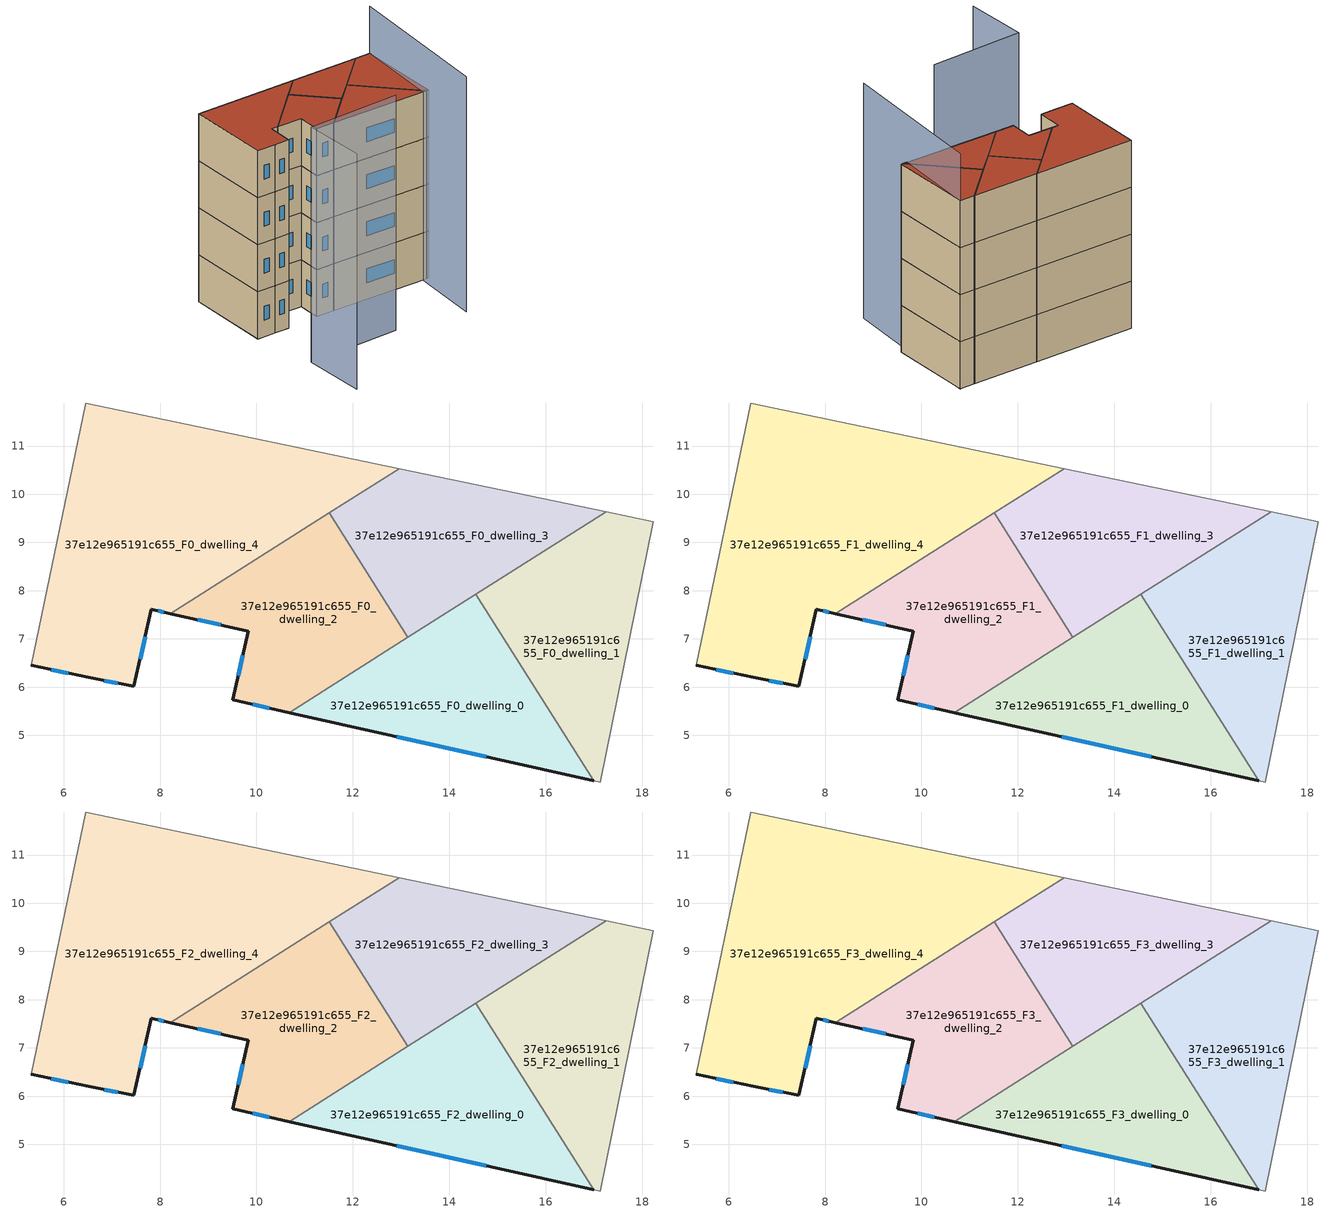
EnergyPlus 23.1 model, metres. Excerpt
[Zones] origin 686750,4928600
37e12e965191c655_F0_dwelling_0
 floor ground (EU_floor_Construction): 16.99,4.06 14.55,7.92 10.68,5.47 z0
 wall outside (EU_wall_Construction): 16.99,4.06 10.68,5.47 z0:3
 wall to 37e12e965191c655_F0_dwelling_1 (EU_wall_Construction): 14.55,7.92 16.99,4.06 z0:3
 wall to 37e12e965191c655_F0_dwelling_2 (EU_wall_Construction): 10.68,5.47 13.14,7.03 z0:3
 wall to 37e12e965191c655_F0_dwelling_3 (EU_wall_Construction): 13.14,7.03 14.54,7.92 z0:3
 window (EU_Window_Construction): 14.76,4.56 12.91,4.98 z1.06:1.94
37e12e965191c655_F0_dwelling_1
 floor ground (EU_floor_Construction): 17.13,4.03 18.23,9.43 17.25,9.64 14.55,7.92 16.99,4.06 z0
 wall adiabatic (EU_wall_Construction): 17.25,9.64 18.23,9.43 17.13,4.03 16.99,4.06 z0:3
 wall to 37e12e965191c655_F0_dwelling_3 (EU_wall_Construction): 14.55,7.92 17.25,9.64 z0:3
37e12e965191c655_F0_dwelling_2
 floor ground (EU_floor_Construction): 13.14,7.03 11.51,9.61 8.21,7.53 9.83,7.16 9.51,5.73 10.68,5.47 z0
 wall outside (EU_wall_Construction): 10.68,5.47 9.51,5.73 9.83,7.16 8.21,7.53 z0:3
 wall to 37e12e965191c655_F0_dwelling_3 (EU_wall_Construction): 11.51,9.61 13.14,7.03 z0:3
 wall to 37e12e965191c655_F0_dwelling_4 (EU_wall_Construction): 8.21,7.53 11.51,9.61 z0:3
 window (EU_Window_Construction): 10.27,5.57 9.92,5.64 / 9.62,6.24 9.72,6.66 / 9.26,7.29 8.78,7.4 z1.06:1.94
37e12e965191c655_F0_dwelling_3
 floor ground (EU_floor_Construction): 17.25,9.64 12.96,10.53 11.51,9.61 13.14,7.03 z0
 wall adiabatic (EU_wall_Construction): 12.96,10.53 17.25,9.64 z0:3
 wall to 37e12e965191c655_F0_dwelling_4 (EU_wall_Construction): 11.51,9.61 12.96,10.53 z0:3
37e12e965191c655_F0_dwelling_4
 floor ground (EU_floor_Construction): 12.96,10.53 6.46,11.89 5.33,6.45 6.51,6.2 7.46,6.01 7.82,7.61 8.21,7.53 z0
 wall outside (EU_wall_Construction): 8.21,7.53 7.82,7.61 7.46,6.01 6.51,6.2 5.33,6.45 z0:3
 wall adiabatic (EU_wall_Construction): 5.33,6.45 6.46,11.89 12.96,10.53 z0:3
 window (EU_Window_Construction): 8.07,7.56 7.96,7.58 / 7.69,7.05 7.59,6.58 / 7.12,6.08 6.84,6.14 / 6.09,6.29 5.75,6.37 z1.06:1.94
37e12e965191c655_F1_dwelling_0
 floor to 37e12e965191c655_F0_dwelling_0 (EU_floor_Construction): 16.99,4.06 14.55,7.92 10.68,5.47 z3
 wall outside (EU_wall_Construction): 16.99,4.06 10.68,5.47 z3:6
 wall to 37e12e965191c655_F1_dwelling_1 (EU_wall_Construction): 14.55,7.92 16.99,4.06 z3:6
 wall to 37e12e965191c655_F1_dwelling_2 (EU_wall_Construction): 10.68,5.47 13.14,7.03 z3:6
 wall to 37e12e965191c655_F1_dwelling_3 (EU_wall_Construction): 13.14,7.03 14.54,7.92 z3:6
 window (EU_Window_Construction): 14.76,4.56 12.91,4.98 z4.06:4.94
37e12e965191c655_F1_dwelling_1
 floor to 37e12e965191c655_F0_dwelling_1 (EU_floor_Construction): 17.13,4.03 18.23,9.43 17.25,9.64 14.55,7.92 16.99,4.06 z3
 wall adiabatic (EU_wall_Construction): 17.25,9.64 18.23,9.43 17.13,4.03 16.99,4.06 z3:6
 wall to 37e12e965191c655_F1_dwelling_3 (EU_wall_Construction): 14.55,7.92 17.25,9.64 z3:6
37e12e965191c655_F1_dwelling_2
 floor to 37e12e965191c655_F0_dwelling_2 (EU_floor_Construction): 13.14,7.03 11.51,9.61 8.21,7.53 9.83,7.16 9.51,5.73 10.68,5.47 z3
 wall outside (EU_wall_Construction): 10.68,5.47 9.51,5.73 9.83,7.16 8.21,7.53 z3:6
 wall to 37e12e965191c655_F1_dwelling_3 (EU_wall_Construction): 11.51,9.61 13.14,7.03 z3:6
 wall to 37e12e965191c655_F1_dwelling_4 (EU_wall_Construction): 8.21,7.53 11.51,9.61 z3:6
 window (EU_Window_Construction): 10.27,5.57 9.92,5.64 / 9.62,6.24 9.72,6.66 / 9.26,7.29 8.78,7.4 z4.06:4.94
37e12e965191c655_F1_dwelling_3
 floor to 37e12e965191c655_F0_dwelling_3 (EU_floor_Construction): 17.25,9.64 12.96,10.53 11.51,9.61 13.14,7.03 z3
 wall adiabatic (EU_wall_Construction): 12.96,10.53 17.25,9.64 z3:6
 wall to 37e12e965191c655_F1_dwelling_4 (EU_wall_Construction): 11.51,9.61 12.96,10.53 z3:6
37e12e965191c655_F1_dwelling_4
 floor to 37e12e965191c655_F0_dwelling_4 (EU_floor_Construction): 12.96,10.53 6.46,11.89 5.33,6.45 6.51,6.2 7.46,6.01 7.82,7.61 8.21,7.53 z3
 wall outside (EU_wall_Construction): 8.21,7.53 7.82,7.61 7.46,6.01 6.51,6.2 5.33,6.45 z3:6
 wall adiabatic (EU_wall_Construction): 5.33,6.45 6.46,11.89 12.96,10.53 z3:6
 window (EU_Window_Construction): 8.07,7.56 7.96,7.58 / 7.69,7.05 7.59,6.58 / 7.12,6.08 6.84,6.14 / 6.09,6.29 5.75,6.37 z4.06:4.94
37e12e965191c655_F2_dwelling_0
 floor to 37e12e965191c655_F1_dwelling_0 (EU_floor_Construction): 16.99,4.06 14.55,7.92 10.68,5.47 z6
 wall outside (EU_wall_Construction): 16.99,4.06 10.68,5.47 z6:9
 wall to 37e12e965191c655_F2_dwelling_1 (EU_wall_Construction): 14.55,7.92 16.99,4.06 z6:9
 wall to 37e12e965191c655_F2_dwelling_2 (EU_wall_Construction): 10.68,5.47 13.14,7.03 z6:9
 wall to 37e12e965191c655_F2_dwelling_3 (EU_wall_Construction): 13.14,7.03 14.54,7.92 z6:9
 window (EU_Window_Construction): 14.76,4.56 12.91,4.98 z7.06:7.94
37e12e965191c655_F2_dwelling_1
 floor to 37e12e965191c655_F1_dwelling_1 (EU_floor_Construction): 17.13,4.03 18.23,9.43 17.25,9.64 14.55,7.92 16.99,4.06 z6
 wall adiabatic (EU_wall_Construction): 17.25,9.64 18.23,9.43 17.13,4.03 16.99,4.06 z6:9
 wall to 37e12e965191c655_F2_dwelling_3 (EU_wall_Construction): 14.55,7.92 17.25,9.64 z6:9
37e12e965191c655_F2_dwelling_2
 floor to 37e12e965191c655_F1_dwelling_2 (EU_floor_Construction): 13.14,7.03 11.51,9.61 8.21,7.53 9.83,7.16 9.51,5.73 10.68,5.47 z6
 wall outside (EU_wall_Construction): 10.68,5.47 9.51,5.73 9.83,7.16 8.21,7.53 z6:9
 wall to 37e12e965191c655_F2_dwelling_3 (EU_wall_Construction): 11.51,9.61 13.14,7.03 z6:9
 wall to 37e12e965191c655_F2_dwelling_4 (EU_wall_Construction): 8.21,7.53 11.51,9.61 z6:9
 window (EU_Window_Construction): 10.27,5.57 9.92,5.64 / 9.62,6.24 9.72,6.66 / 9.26,7.29 8.78,7.4 z7.06:7.94
37e12e965191c655_F2_dwelling_3
 floor to 37e12e965191c655_F1_dwelling_3 (EU_floor_Construction): 17.25,9.64 12.96,10.53 11.51,9.61 13.14,7.03 z6
 wall adiabatic (EU_wall_Construction): 12.96,10.53 17.25,9.64 z6:9
 wall to 37e12e965191c655_F2_dwelling_4 (EU_wall_Construction): 11.51,9.61 12.96,10.53 z6:9
37e12e965191c655_F2_dwelling_4
 floor to 37e12e965191c655_F1_dwelling_4 (EU_floor_Construction): 12.96,10.53 6.46,11.89 5.33,6.45 6.51,6.2 7.46,6.01 7.82,7.61 8.21,7.53 z6
 wall outside (EU_wall_Construction): 8.21,7.53 7.82,7.61 7.46,6.01 6.51,6.2 5.33,6.45 z6:9
 wall adiabatic (EU_wall_Construction): 5.33,6.45 6.46,11.89 12.96,10.53 z6:9
 window (EU_Window_Construction): 8.07,7.56 7.96,7.58 / 7.69,7.05 7.59,6.58 / 7.12,6.08 6.84,6.14 / 6.09,6.29 5.75,6.37 z7.06:7.94
37e12e965191c655_F3_dwelling_0
 floor to 37e12e965191c655_F2_dwelling_0 (EU_floor_Construction): 16.99,4.06 14.55,7.92 10.68,5.47 z9
 wall outside (EU_wall_Construction): 16.99,4.06 10.68,5.47 z9:12
 wall to 37e12e965191c655_F3_dwelling_1 (EU_wall_Construction): 14.55,7.92 16.99,4.06 z9:12
 wall to 37e12e965191c655_F3_dwelling_2 (EU_wall_Construction): 10.68,5.47 13.14,7.03 z9:12
 wall to 37e12e965191c655_F3_dwelling_3 (EU_wall_Construction): 13.14,7.03 14.54,7.92 z9:12
 window (EU_Window_Construction): 14.76,4.56 12.91,4.98 z10.06:10.94
 roof outside (EU_roof_Construction): 14.55,7.92 16.99,4.06 10.68,5.47 z12
37e12e965191c655_F3_dwelling_1
 floor to 37e12e965191c655_F2_dwelling_1 (EU_floor_Construction): 17.13,4.03 18.23,9.43 17.25,9.64 14.55,7.92 16.99,4.06 z9
 wall adiabatic (EU_wall_Construction): 17.25,9.64 18.23,9.43 17.13,4.03 16.99,4.06 z9:12
 wall to 37e12e965191c655_F3_dwelling_3 (EU_wall_Construction): 14.55,7.92 17.25,9.64 z9:12
 roof outside (EU_roof_Construction): 18.23,9.43 17.13,4.03 16.99,4.06 14.55,7.92 17.25,9.64 z12
37e12e965191c655_F3_dwelling_2
 floor to 37e12e965191c655_F2_dwelling_2 (EU_floor_Construction): 13.14,7.03 11.51,9.61 8.21,7.53 9.83,7.16 9.51,5.73 10.68,5.47 z9
 wall outside (EU_wall_Construction): 10.68,5.47 9.51,5.73 9.83,7.16 8.21,7.53 z9:12
 wall to 37e12e965191c655_F3_dwelling_3 (EU_wall_Construction): 11.51,9.61 13.14,7.03 z9:12
 wall to 37e12e965191c655_F3_dwelling_4 (EU_wall_Construction): 8.21,7.53 11.51,9.61 z9:12
 window (EU_Window_Construction): 10.27,5.57 9.92,5.64 / 9.62,6.24 9.72,6.66 / 9.26,7.29 8.78,7.4 z10.06:10.94
 roof outside (EU_roof_Construction): 11.51,9.61 13.14,7.03 10.68,5.47 9.51,5.73 9.83,7.16 8.21,7.53 z12
37e12e965191c655_F3_dwelling_3
 floor to 37e12e965191c655_F2_dwelling_3 (EU_floor_Construction): 17.25,9.64 12.96,10.53 11.51,9.61 13.14,7.03 z9
 wall adiabatic (EU_wall_Construction): 12.96,10.53 17.25,9.64 z9:12
 wall to 37e12e965191c655_F3_dwelling_4 (EU_wall_Construction): 11.51,9.61 12.96,10.53 z9:12
 roof outside (EU_roof_Construction): 17.25,9.64 13.14,7.03 11.51,9.61 12.96,10.53 z12
37e12e965191c655_F3_dwelling_4
 floor to 37e12e965191c655_F2_dwelling_4 (EU_floor_Construction): 12.96,10.53 6.46,11.89 5.33,6.45 6.51,6.2 7.46,6.01 7.82,7.61 8.21,7.53 z9
 wall outside (EU_wall_Construction): 8.21,7.53 7.82,7.61 7.46,6.01 6.51,6.2 5.33,6.45 z9:12
 wall adiabatic (EU_wall_Construction): 5.33,6.45 6.46,11.89 12.96,10.53 z9:12
 window (EU_Window_Construction): 8.07,7.56 7.96,7.58 / 7.69,7.05 7.59,6.58 / 7.12,6.08 6.84,6.14 / 6.09,6.29 5.75,6.37 z10.06:10.94
 roof outside (EU_roof_Construction): 12.96,10.53 8.21,7.53 7.82,7.61 7.46,6.01 6.51,6.2 5.33,6.45 6.46,11.89 z12
shading: 4.53,-1.64 5.24,2.39 / 5.24,2.39 11.24,1.34 / 15.52,-0.2 18.23,9.43 z0:15
[Building]
EU S2 Campaign: North Axis=0; Terrain=City; Solar Distribution=FullExterior
[Site:Location]
Bologna: Latitude=44.5; Longitude=11.25; Time Zone=1; Elevation=37
[SizingPeriod:WeatherFileDays]
AnnualSizingPeriod: Begin Month=1; Begin Day of Month=1; End Month=12; End Day of Month=31; Day of Week for Start Day=Monday; Use Weather File Daylight Saving Period=No; Use Weather File Rain and Snow Indicators=No
[MATERIAL]
EU_InternalMass_Material: Roughness=MediumRough; Thickness=0.1; Conductivity=1; Density=1800; Specific Heat=900; Thermal Absorptance=0.9; Solar Absorptance=0.7; Visible Absorptance=0.7
[MATERIAL:NOMASS] Roughness=MediumRough; Thermal Absorptance=0.9; Solar Absorptance=0.7; Visible Absorptance=0.7
Name | Thermal Resistance
EU_wall_NoMass | 0.781309
EU_roof_NoMass | 0.418499
EU_floor_NoMass | 0.563442
[WINDOWMATERIAL:SIMPLEGLAZINGSYSTEM]
EU_Window_SimpleGlazing: UFactor=4.32879; Solar Heat Gain Coefficient=0.85; Visible Transmittance=0.85
[CONSTRUCTION]
EU_wall_Construction: EU_wall_NoMass
EU_roof_Construction: EU_roof_NoMass
EU_floor_Construction: EU_floor_NoMass
EU_InternalMass_Construction: EU_InternalMass_Material
EU_Window_Construction: EU_Window_SimpleGlazing
[ZONE] Type=1; Multiplier=1; Ceiling Height=autocalculate; Floor Area=autocalculate; Part of Total Floor Area=Yes
Name | Volume
37e12e965191c655_F0_dwelling_0; 37e12e965191c655_F1_dwelling_0; 37e12e965191c655_F2_dwelling_0; 37e12e965191c655_F3_dwelling_0 | 31.3608
37e12e965191c655_F0_dwelling_1; 37e12e965191c655_F1_dwelling_1; 37e12e965191c655_F2_dwelling_1; 37e12e965191c655_F3_dwelling_1 | 31.3689
37e12e965191c655_F0_dwelling_2; 37e12e965191c655_F1_dwelling_2; 37e12e965191c655_F2_dwelling_2; 37e12e965191c655_F3_dwelling_2 | 30.2029
37e12e965191c655_F0_dwelling_3; 37e12e965191c655_F1_dwelling_3; 37e12e965191c655_F2_dwelling_3; 37e12e965191c655_F3_dwelling_3 | 30.1897
37e12e965191c655_F0_dwelling_4; 37e12e965191c655_F1_dwelling_4; 37e12e965191c655_F2_dwelling_4; 37e12e965191c655_F3_dwelling_4 | 65.0771
[INTERNALMASS] Construction=EU_InternalMass_Construction
Name | Zone or ZoneList | Surface Area
37e12e965191c655_F0_dwelling_0_EU_InternalMass | 37e12e965191c655_F0_dwelling_0 | 10.4539
37e12e965191c655_F0_dwelling_1_EU_InternalMass | 37e12e965191c655_F0_dwelling_1 | 10.4561
37e12e965191c655_F0_dwelling_2_EU_InternalMass | 37e12e965191c655_F0_dwelling_2 | 10.0676
37e12e965191c655_F0_dwelling_3_EU_InternalMass | 37e12e965191c655_F0_dwelling_3 | 10.0635
37e12e965191c655_F0_dwelling_4_EU_InternalMass | 37e12e965191c655_F0_dwelling_4 | 21.6919
37e12e965191c655_F1_dwelling_0_EU_InternalMass | 37e12e965191c655_F1_dwelling_0 | 10.4539
37e12e965191c655_F1_dwelling_1_EU_InternalMass | 37e12e965191c655_F1_dwelling_1 | 10.4561
37e12e965191c655_F1_dwelling_2_EU_InternalMass | 37e12e965191c655_F1_dwelling_2 | 10.0676
37e12e965191c655_F1_dwelling_3_EU_InternalMass | 37e12e965191c655_F1_dwelling_3 | 10.0635
37e12e965191c655_F1_dwelling_4_EU_InternalMass | 37e12e965191c655_F1_dwelling_4 | 21.6919
37e12e965191c655_F2_dwelling_0_EU_InternalMass | 37e12e965191c655_F2_dwelling_0 | 10.4539
37e12e965191c655_F2_dwelling_1_EU_InternalMass | 37e12e965191c655_F2_dwelling_1 | 10.4561
37e12e965191c655_F2_dwelling_2_EU_InternalMass | 37e12e965191c655_F2_dwelling_2 | 10.0676
37e12e965191c655_F2_dwelling_3_EU_InternalMass | 37e12e965191c655_F2_dwelling_3 | 10.0635
37e12e965191c655_F2_dwelling_4_EU_InternalMass | 37e12e965191c655_F2_dwelling_4 | 21.6919
37e12e965191c655_F3_dwelling_0_EU_InternalMass | 37e12e965191c655_F3_dwelling_0 | 10.4539
37e12e965191c655_F3_dwelling_1_EU_InternalMass | 37e12e965191c655_F3_dwelling_1 | 10.4561
37e12e965191c655_F3_dwelling_2_EU_InternalMass | 37e12e965191c655_F3_dwelling_2 | 10.0676
37e12e965191c655_F3_dwelling_3_EU_InternalMass | 37e12e965191c655_F3_dwelling_3 | 10.0635
37e12e965191c655_F3_dwelling_4_EU_InternalMass | 37e12e965191c655_F3_dwelling_4 | 21.6919
[OTHEREQUIPMENT] Fuel Type=Electricity; Design Level Calculation Method=Watts/Area; Power per Zone Floor Area=1; Fraction Latent=0; Fraction Radiant=0; Fraction Lost=0; Carbon Dioxide Generation Rate=0; EndUse Subcategory=EU_Step8_InternalGains
Name | Zone or ZoneList or Space or SpaceList | Schedule
EU_Step8_InternalGain_37e12e965191c655_F0_dwelling_0_f000 | 37e12e965191c655_F0_dwelling_0 | EU_Step8_GainSchedule_37e12e965191c655_F0_dwelling_0_f000
EU_Step8_InternalGain_37e12e965191c655_F0_dwelling_1_f000 | 37e12e965191c655_F0_dwelling_1 | EU_Step8_GainSchedule_37e12e965191c655_F0_dwelling_1_f000
EU_Step8_InternalGain_37e12e965191c655_F0_dwelling_2_f000 | 37e12e965191c655_F0_dwelling_2 | EU_Step8_GainSchedule_37e12e965191c655_F0_dwelling_2_f000
EU_Step8_InternalGain_37e12e965191c655_F0_dwelling_3_f000 | 37e12e965191c655_F0_dwelling_3 | EU_Step8_GainSchedule_37e12e965191c655_F0_dwelling_3_f000
EU_Step8_InternalGain_37e12e965191c655_F0_dwelling_4_f000 | 37e12e965191c655_F0_dwelling_4 | EU_Step8_GainSchedule_37e12e965191c655_F0_dwelling_4_f000
EU_Step8_InternalGain_37e12e965191c655_F1_dwelling_0_f000 | 37e12e965191c655_F1_dwelling_0 | EU_Step8_GainSchedule_37e12e965191c655_F1_dwelling_0_f000
EU_Step8_InternalGain_37e12e965191c655_F1_dwelling_1_f000 | 37e12e965191c655_F1_dwelling_1 | EU_Step8_GainSchedule_37e12e965191c655_F1_dwelling_1_f000
EU_Step8_InternalGain_37e12e965191c655_F1_dwelling_2_f000 | 37e12e965191c655_F1_dwelling_2 | EU_Step8_GainSchedule_37e12e965191c655_F1_dwelling_2_f000
EU_Step8_InternalGain_37e12e965191c655_F1_dwelling_3_f000 | 37e12e965191c655_F1_dwelling_3 | EU_Step8_GainSchedule_37e12e965191c655_F1_dwelling_3_f000
EU_Step8_InternalGain_37e12e965191c655_F1_dwelling_4_f000 | 37e12e965191c655_F1_dwelling_4 | EU_Step8_GainSchedule_37e12e965191c655_F1_dwelling_4_f000
EU_Step8_InternalGain_37e12e965191c655_F2_dwelling_0_f000 | 37e12e965191c655_F2_dwelling_0 | EU_Step8_GainSchedule_37e12e965191c655_F2_dwelling_0_f000
EU_Step8_InternalGain_37e12e965191c655_F2_dwelling_1_f000 | 37e12e965191c655_F2_dwelling_1 | EU_Step8_GainSchedule_37e12e965191c655_F2_dwelling_1_f000
EU_Step8_InternalGain_37e12e965191c655_F2_dwelling_2_f000 | 37e12e965191c655_F2_dwelling_2 | EU_Step8_GainSchedule_37e12e965191c655_F2_dwelling_2_f000
EU_Step8_InternalGain_37e12e965191c655_F2_dwelling_3_f000 | 37e12e965191c655_F2_dwelling_3 | EU_Step8_GainSchedule_37e12e965191c655_F2_dwelling_3_f000
EU_Step8_InternalGain_37e12e965191c655_F2_dwelling_4_f000 | 37e12e965191c655_F2_dwelling_4 | EU_Step8_GainSchedule_37e12e965191c655_F2_dwelling_4_f000
EU_Step8_InternalGain_37e12e965191c655_F3_dwelling_0_f000 | 37e12e965191c655_F3_dwelling_0 | EU_Step8_GainSchedule_37e12e965191c655_F3_dwelling_0_f000
EU_Step8_InternalGain_37e12e965191c655_F3_dwelling_1_f000 | 37e12e965191c655_F3_dwelling_1 | EU_Step8_GainSchedule_37e12e965191c655_F3_dwelling_1_f000
EU_Step8_InternalGain_37e12e965191c655_F3_dwelling_2_f000 | 37e12e965191c655_F3_dwelling_2 | EU_Step8_GainSchedule_37e12e965191c655_F3_dwelling_2_f000
EU_Step8_InternalGain_37e12e965191c655_F3_dwelling_3_f000 | 37e12e965191c655_F3_dwelling_3 | EU_Step8_GainSchedule_37e12e965191c655_F3_dwelling_3_f000
EU_Step8_InternalGain_37e12e965191c655_F3_dwelling_4_f000 | 37e12e965191c655_F3_dwelling_4 | EU_Step8_GainSchedule_37e12e965191c655_F3_dwelling_4_f000
[ZONEVENTILATION:DESIGNFLOWRATE] Schedule=EU_AlwaysOn; Design Flow Rate Calculation Method=AirChanges/Hour; Air Changes per Hour=0.692607; Ventilation Type=Natural; Fan Pressure Rise=0; Fan Total Efficiency=1; Constant Term Coefficient=1; Temperature Term Coefficient=0; Velocity Term Coefficient=0; Velocity Squared Term Coefficient=0; Minimum Indoor Temperature=-100; Maximum Indoor Temperature=100; Delta Temperature=-100; Minimum Outdoor Temperature=-100; Maximum Outdoor Temperature=100; Maximum Wind Speed=40
Name | Zone or ZoneList or Space or SpaceList
EU_ConstantAir_37e12e965191c655_F0_dwelling_0 | 37e12e965191c655_F0_dwelling_0
EU_ConstantAir_37e12e965191c655_F0_dwelling_1 | 37e12e965191c655_F0_dwelling_1
EU_ConstantAir_37e12e965191c655_F0_dwelling_2 | 37e12e965191c655_F0_dwelling_2
EU_ConstantAir_37e12e965191c655_F0_dwelling_3 | 37e12e965191c655_F0_dwelling_3
EU_ConstantAir_37e12e965191c655_F0_dwelling_4 | 37e12e965191c655_F0_dwelling_4
EU_ConstantAir_37e12e965191c655_F1_dwelling_0 | 37e12e965191c655_F1_dwelling_0
EU_ConstantAir_37e12e965191c655_F1_dwelling_1 | 37e12e965191c655_F1_dwelling_1
EU_ConstantAir_37e12e965191c655_F1_dwelling_2 | 37e12e965191c655_F1_dwelling_2
EU_ConstantAir_37e12e965191c655_F1_dwelling_3 | 37e12e965191c655_F1_dwelling_3
EU_ConstantAir_37e12e965191c655_F1_dwelling_4 | 37e12e965191c655_F1_dwelling_4
EU_ConstantAir_37e12e965191c655_F2_dwelling_0 | 37e12e965191c655_F2_dwelling_0
EU_ConstantAir_37e12e965191c655_F2_dwelling_1 | 37e12e965191c655_F2_dwelling_1
EU_ConstantAir_37e12e965191c655_F2_dwelling_2 | 37e12e965191c655_F2_dwelling_2
EU_ConstantAir_37e12e965191c655_F2_dwelling_3 | 37e12e965191c655_F2_dwelling_3
EU_ConstantAir_37e12e965191c655_F2_dwelling_4 | 37e12e965191c655_F2_dwelling_4
EU_ConstantAir_37e12e965191c655_F3_dwelling_0 | 37e12e965191c655_F3_dwelling_0
EU_ConstantAir_37e12e965191c655_F3_dwelling_1 | 37e12e965191c655_F3_dwelling_1
EU_ConstantAir_37e12e965191c655_F3_dwelling_2 | 37e12e965191c655_F3_dwelling_2
EU_ConstantAir_37e12e965191c655_F3_dwelling_3 | 37e12e965191c655_F3_dwelling_3
EU_ConstantAir_37e12e965191c655_F3_dwelling_4 | 37e12e965191c655_F3_dwelling_4
[HVACTEMPLATE:THERMOSTAT] Constant Heating Setpoint=20; Constant Cooling Setpoint=50
EU_HeatOnly_37e12e965191c655_F0_dwelling_0; EU_HeatOnly_37e12e965191c655_F0_dwelling_1; EU_HeatOnly_37e12e965191c655_F0_dwelling_2; EU_HeatOnly_37e12e965191c655_F0_dwelling_3; EU_HeatOnly_37e12e965191c655_F0_dwelling_4; EU_HeatOnly_37e12e965191c655_F1_dwelling_0; EU_HeatOnly_37e12e965191c655_F1_dwelling_1; EU_HeatOnly_37e12e965191c655_F1_dwelling_2; EU_HeatOnly_37e12e965191c655_F1_dwelling_3; EU_HeatOnly_37e12e965191c655_F1_dwelling_4; EU_HeatOnly_37e12e965191c655_F2_dwelling_0; EU_HeatOnly_37e12e965191c655_F2_dwelling_1; EU_HeatOnly_37e12e965191c655_F2_dwelling_2; EU_HeatOnly_37e12e965191c655_F2_dwelling_3; EU_HeatOnly_37e12e965191c655_F2_dwelling_4; EU_HeatOnly_37e12e965191c655_F3_dwelling_0; EU_HeatOnly_37e12e965191c655_F3_dwelling_1; EU_HeatOnly_37e12e965191c655_F3_dwelling_2; EU_HeatOnly_37e12e965191c655_F3_dwelling_3; EU_HeatOnly_37e12e965191c655_F3_dwelling_4
[HVACTEMPLATE:ZONE:IDEALLOADSAIRSYSTEM] System Availability Schedule=EU_AlwaysOn; Maximum Heating Supply Air Temperature=50; Minimum Cooling Supply Air Temperature=13; Maximum Heating Supply Air Humidity Ratio=0.0156; Minimum Cooling Supply Air Humidity Ratio=0.0077; Heating Limit=NoLimit; Cooling Limit=NoLimit; Heating Availability Schedule=EU_AlwaysOn; Cooling Availability Schedule=EU_CoolingOff; Dehumidification Control Type=ConstantSensibleHeatRatio; Cooling Sensible Heat Ratio=0.7; Dehumidification Setpoint=60; Humidification Control Type=None; Humidification Setpoint=30; Outdoor Air Method=None; Outdoor Air Flow Rate per Person=0.00944; Outdoor Air Flow Rate per Zone Floor Area=0; Outdoor Air Flow Rate per Zone=0; Demand Controlled Ventilation Type=None; Outdoor Air Economizer Type=NoEconomizer; Heat Recovery Type=None; Sensible Heat Recovery Effectiveness=0.7; Latent Heat Recovery Effectiveness=0.65
Name | Template Thermostat
37e12e965191c655_F0_dwelling_0 | EU_HeatOnly_37e12e965191c655_F0_dwelling_0
37e12e965191c655_F0_dwelling_1 | EU_HeatOnly_37e12e965191c655_F0_dwelling_1
37e12e965191c655_F0_dwelling_2 | EU_HeatOnly_37e12e965191c655_F0_dwelling_2
37e12e965191c655_F0_dwelling_3 | EU_HeatOnly_37e12e965191c655_F0_dwelling_3
37e12e965191c655_F0_dwelling_4 | EU_HeatOnly_37e12e965191c655_F0_dwelling_4
37e12e965191c655_F1_dwelling_0 | EU_HeatOnly_37e12e965191c655_F1_dwelling_0
37e12e965191c655_F1_dwelling_1 | EU_HeatOnly_37e12e965191c655_F1_dwelling_1
37e12e965191c655_F1_dwelling_2 | EU_HeatOnly_37e12e965191c655_F1_dwelling_2
37e12e965191c655_F1_dwelling_3 | EU_HeatOnly_37e12e965191c655_F1_dwelling_3
37e12e965191c655_F1_dwelling_4 | EU_HeatOnly_37e12e965191c655_F1_dwelling_4
37e12e965191c655_F2_dwelling_0 | EU_HeatOnly_37e12e965191c655_F2_dwelling_0
37e12e965191c655_F2_dwelling_1 | EU_HeatOnly_37e12e965191c655_F2_dwelling_1
37e12e965191c655_F2_dwelling_2 | EU_HeatOnly_37e12e965191c655_F2_dwelling_2
37e12e965191c655_F2_dwelling_3 | EU_HeatOnly_37e12e965191c655_F2_dwelling_3
37e12e965191c655_F2_dwelling_4 | EU_HeatOnly_37e12e965191c655_F2_dwelling_4
37e12e965191c655_F3_dwelling_0 | EU_HeatOnly_37e12e965191c655_F3_dwelling_0
37e12e965191c655_F3_dwelling_1 | EU_HeatOnly_37e12e965191c655_F3_dwelling_1
37e12e965191c655_F3_dwelling_2 | EU_HeatOnly_37e12e965191c655_F3_dwelling_2
37e12e965191c655_F3_dwelling_3 | EU_HeatOnly_37e12e965191c655_F3_dwelling_3
37e12e965191c655_F3_dwelling_4 | EU_HeatOnly_37e12e965191c655_F3_dwelling_4
[SIZING:ZONE] Zone Cooling Design Supply Air Temperature Input Method=SupplyAirTemperature; Zone Cooling Design Supply Air Temperature=13; Zone Heating Design Supply Air Temperature Input Method=SupplyAirTemperature; Zone Heating Design Supply Air Temperature=50; Zone Cooling Design Supply Air Humidity Ratio=0.008; Zone Heating Design Supply Air Humidity Ratio=0.008; Cooling Design Air Flow Method=DesignDay; Cooling Design Air Flow Rate=0; Cooling Minimum Air Flow per Zone Floor Area=0.000762; Cooling Minimum Air Flow=0; Cooling Minimum Air Flow Fraction=0.2; Heating Design Air Flow Method=DesignDay; Heating Design Air Flow Rate=0; Heating Maximum Air Flow per Zone Floor Area=0.002032; Heating Maximum Air Flow=0.141576; Heating Maximum Air Flow Fraction=0.3; Account for Dedicated Outdoor Air System=No; Dedicated Outdoor Air System Control Strategy=NeutralSupplyAir; Dedicated Outdoor Air Low Setpoint Temperature for Design=autosize; Dedicated Outdoor Air High Setpoint Temperature for Design=autosize; Zone Load Sizing Method=Sensible Load Only No Latent Load; Zone Latent Cooling Design Supply Air Humidity Ratio Input Method=HumidityRatioDifference; Zone Cooling Design Supply Air Humidity Ratio Difference=0.005; Zone Latent Heating Design Supply Air Humidity Ratio Input Method=HumidityRatioDifference; Zone Humidification Design Supply Air Humidity Ratio Difference=0.005
37e12e965191c655_F0_dwelling_0; 37e12e965191c655_F0_dwelling_1; 37e12e965191c655_F0_dwelling_2; 37e12e965191c655_F0_dwelling_3; 37e12e965191c655_F0_dwelling_4; 37e12e965191c655_F1_dwelling_0; 37e12e965191c655_F1_dwelling_1; 37e12e965191c655_F1_dwelling_2; 37e12e965191c655_F1_dwelling_3; 37e12e965191c655_F1_dwelling_4; 37e12e965191c655_F2_dwelling_0; 37e12e965191c655_F2_dwelling_1; 37e12e965191c655_F2_dwelling_2; 37e12e965191c655_F2_dwelling_3; 37e12e965191c655_F2_dwelling_4; 37e12e965191c655_F3_dwelling_0; 37e12e965191c655_F3_dwelling_1; 37e12e965191c655_F3_dwelling_2; 37e12e965191c655_F3_dwelling_3; 37e12e965191c655_F3_dwelling_4
[SCHEDULE:CONSTANT]
Name | Hourly Value
EU_AlwaysOn | 1
EU_CoolingOff | 0
[SCHEDULE:FILE] Column Number=1; Rows to Skip at Top=0; Number of Hours of Data=8760; Column Separator=Comma; Interpolate to Timestep=No; Minutes per Item=60; Adjust Schedule for Daylight Savings=Yes
Name | File
EU_Step8_GainSchedule_37e12e965191c655_F0_dwelling_0_f000 | ../../schedules/37e12e965191c655/37e12e965191c655_F0_dwelling_0_f000_gain.csv
EU_Step8_GainSchedule_37e12e965191c655_F0_dwelling_1_f000 | ../../schedules/37e12e965191c655/37e12e965191c655_F0_dwelling_1_f000_gain.csv
EU_Step8_GainSchedule_37e12e965191c655_F0_dwelling_2_f000 | ../../schedules/37e12e965191c655/37e12e965191c655_F0_dwelling_2_f000_gain.csv
EU_Step8_GainSchedule_37e12e965191c655_F0_dwelling_3_f000 | ../../schedules/37e12e965191c655/37e12e965191c655_F0_dwelling_3_f000_gain.csv
EU_Step8_GainSchedule_37e12e965191c655_F0_dwelling_4_f000 | ../../schedules/37e12e965191c655/37e12e965191c655_F0_dwelling_4_f000_gain.csv
EU_Step8_GainSchedule_37e12e965191c655_F1_dwelling_0_f000 | ../../schedules/37e12e965191c655/37e12e965191c655_F1_dwelling_0_f000_gain.csv
EU_Step8_GainSchedule_37e12e965191c655_F1_dwelling_1_f000 | ../../schedules/37e12e965191c655/37e12e965191c655_F1_dwelling_1_f000_gain.csv
EU_Step8_GainSchedule_37e12e965191c655_F1_dwelling_2_f000 | ../../schedules/37e12e965191c655/37e12e965191c655_F1_dwelling_2_f000_gain.csv
EU_Step8_GainSchedule_37e12e965191c655_F1_dwelling_3_f000 | ../../schedules/37e12e965191c655/37e12e965191c655_F1_dwelling_3_f000_gain.csv
EU_Step8_GainSchedule_37e12e965191c655_F1_dwelling_4_f000 | ../../schedules/37e12e965191c655/37e12e965191c655_F1_dwelling_4_f000_gain.csv
EU_Step8_GainSchedule_37e12e965191c655_F2_dwelling_0_f000 | ../../schedules/37e12e965191c655/37e12e965191c655_F2_dwelling_0_f000_gain.csv
EU_Step8_GainSchedule_37e12e965191c655_F2_dwelling_1_f000 | ../../schedules/37e12e965191c655/37e12e965191c655_F2_dwelling_1_f000_gain.csv
EU_Step8_GainSchedule_37e12e965191c655_F2_dwelling_2_f000 | ../../schedules/37e12e965191c655/37e12e965191c655_F2_dwelling_2_f000_gain.csv
EU_Step8_GainSchedule_37e12e965191c655_F2_dwelling_3_f000 | ../../schedules/37e12e965191c655/37e12e965191c655_F2_dwelling_3_f000_gain.csv
EU_Step8_GainSchedule_37e12e965191c655_F2_dwelling_4_f000 | ../../schedules/37e12e965191c655/37e12e965191c655_F2_dwelling_4_f000_gain.csv
EU_Step8_GainSchedule_37e12e965191c655_F3_dwelling_0_f000 | ../../schedules/37e12e965191c655/37e12e965191c655_F3_dwelling_0_f000_gain.csv
EU_Step8_GainSchedule_37e12e965191c655_F3_dwelling_1_f000 | ../../schedules/37e12e965191c655/37e12e965191c655_F3_dwelling_1_f000_gain.csv
EU_Step8_GainSchedule_37e12e965191c655_F3_dwelling_2_f000 | ../../schedules/37e12e965191c655/37e12e965191c655_F3_dwelling_2_f000_gain.csv
EU_Step8_GainSchedule_37e12e965191c655_F3_dwelling_3_f000 | ../../schedules/37e12e965191c655/37e12e965191c655_F3_dwelling_3_f000_gain.csv
EU_Step8_GainSchedule_37e12e965191c655_F3_dwelling_4_f000 | ../../schedules/37e12e965191c655/37e12e965191c655_F3_dwelling_4_f000_gain.csv
